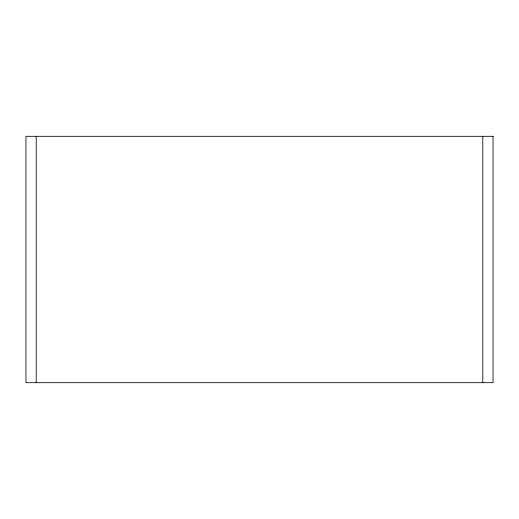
<?xml version="1.0" encoding="UTF-8"?>
<svg xmlns="http://www.w3.org/2000/svg" width="519" height="519" viewBox="0 0 519 519"><rect width="100%" height="100%" fill="white"/><g stroke="black" fill="none" stroke-linecap="round" stroke-linejoin="round"><path stroke-width="0.78" d="M482.787 136.309L482.787 382.691M36.213 136.309L36.213 382.691M493.05 136.309L25.95 136.309L25.95 382.691L493.05 382.691L493.05 136.309"/></g></svg>
